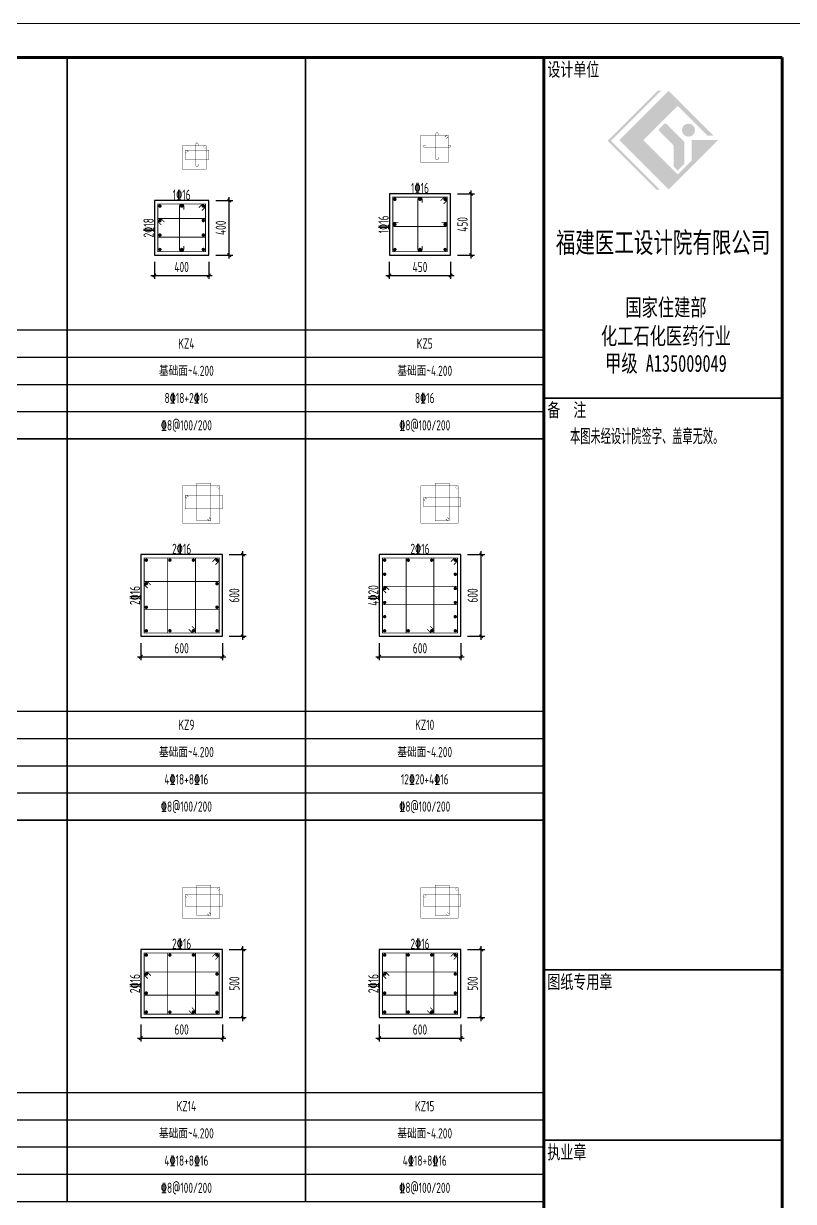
# Model space of a CAD drawing. Extents: x 3968514 to 5230306, y -516551 to -228246.
# Drawn here: x 4636472 to 4659082, y -334753 to -300153 of the extents above; entities that cross this region are included whole.
import ezdxf
from ezdxf.enums import TextEntityAlignment as Align

# ---------------------------------------------------------------- set-up
doc = ezdxf.new("R2010")
doc.units = 0
doc.header["$LTSCALE"] = 1000
doc.header["$MEASUREMENT"] = 0
for name, color, linetype, lineweight in [('COLU-DE', 7, 'Continuous', 25), ('COLU-DE-DIM', 3, 'Continuous', 25), ('COLU-YW', 7, 'Continuous', 25), ('FRAME', 3, 'Continuous', 18), ('REIN-D', 6, 'Continuous', 50), ('REIN-L', 1, 'Continuous', 50), ('TAB', 144, 'Continuous', 25), ('TAB-TEXT', 7, 'Continuous', 25)]:
    doc.layers.add(name, color=color, linetype=linetype, lineweight=lineweight)
doc.styles.add('FRAME', font='simhei.ttf', dxfattribs={"width": 0.7})
doc.styles.add('FromPkpm', font='Tssdeng.shx', dxfattribs={"width": 0.7, "bigfont": 'hztxt.shx'})
doc.dimstyles.new('Pkpm_1', dxfattribs={"dimtxt": 250, "dimasz": 100, "dimexe": 100, "dimexo": 0.0625, "dimgap": 100, "dimtad": 1, "dimdec": 0, "dimrnd": 1, "dimzin": 0, "dimdsep": 46, "dimtxsty": 'FromPkpm', "dimblk1": 'ARCHTICK', "dimblk2": 'ARCHTICK', "dimsah": 1, "dimcen": 0.09, "dimdle": 100, "dimadec": 0, "dimazin": 0, "dimtfac": 1, "dimtdec": 0, "dimtix": 1, "dimtmove": 2, "dimatfit": 1, "dimfxl": 1, "dimtolj": 1, "dimtzin": 0, "dimarcsym": 0})

# ---------------------------------------------------------------- blocks, each defined once
blk = doc.blocks.new('A$C0B803521')
at = {"layer": 'FRAME'}
h = blk.add_hatch(color=256, dxfattribs=at)
h.paths.add_polyline_path([(-21025, 90227), (-20017, 91236), (-19135, 90354), (-18955, 90354), (-20278, 91677), (-21728, 90227), (-20278, 88777), (-18828, 90227), (-19604, 90227), (-19604, 89631), (-20017, 89218)], flags=0)
edge = h.paths.add_edge_path(flags=0)
edge.add_arc((-20199, 90039), 69.1, 0, 45, ccw=False)
edge.add_line((-20130, 90039), (-20130, 89455))
edge.add_line((-20130, 89455), (-20014, 89339))
edge.add_line((-20014, 89339), (-19815, 89537))
edge.add_line((-19815, 89537), (-19815, 90148))
edge.add_arc((-19884, 90148), 69.1, 360, 405)
edge.add_line((-19835, 90197), (-20329, 90690))
edge.add_arc((-20378, 90642), 69.1, 45, 135)
edge.add_line((-20426, 90690), (-20541, 90576))
edge.add_arc((-20492, 90527), 69.1, 135, 225)
edge.add_line((-20541, 90478), (-20150, 90088))
edge = h.paths.add_edge_path(flags=0)
edge.add_arc((-19698, 90520), 192, 0, 180)
edge.add_arc((-19698, 90520), 192, 180, 360)
h.paths.add_polyline_path([(-20637, 88777), (-20539, 88777), (-21971, 90208), (-20502, 91677), (-20600, 91677), (-22068, 90208)], flags=0)
at = {"layer": 'FRAME', "lineweight": 18}
blk.add_line((-15943, 93652), (-100043, 93652), dxfattribs=at)
at = {"layer": 'FRAME', "lineweight": 140}
for p, q in [((-16943, 92652), (-97543, 92652)), ((-16943, 35252), (-16943, 92652))]:
    blk.add_line(p, q, dxfattribs=at)
at = {"layer": 'FRAME', "lineweight": 70}
blk.add_line((-23943, 92652), (-23943, 35252), dxfattribs=at)
at = {"layer": 'FRAME', "lineweight": 35}
for p, q in [((-23943, 82652), (-16943, 82652)), ((-16943, 65852), (-23943, 65852)), ((-16943, 60852), (-23943, 60852))]:
    blk.add_line(p, q, dxfattribs=at)
at = {"layer": 'FRAME', "style": 'FRAME'}
for s, insert, char_height, width, attachment_point in [('设计单位', (-23843, 92502), 400, 2368.14, 1), ('福建医工设计院有限公司', (-20443, 87187), 600, 9859.32, 5), ('国家住建部', (-20359, 85288), 500, 2944.75, 5), ('化工石化医药行业', (-20359, 84447), 500, 4781.36, 5), ('甲级 A135009049', (-20359, 83644), 500, 4439.66, 5), ('备  注', (-23843, 82502), 400, 1758.31, 1), ('{\\W0.55;本图未经设计院签字、盖章无效。}', (-23176, 81291), 400, 6834.92, 7), ('图纸专用章', (-23843, 65702), 400, 2928.14, 1), ('执业章', (-23843, 60702), 400, 3554.58, 1)]:
    blk.add_mtext(s, dxfattribs=dict(at, insert=insert, char_height=char_height, width=width, attachment_point=attachment_point))
blk = doc.blocks.new('_ArchTick')
at = {"color": 0, "linetype": 'ByBlock', "const_width": 0.4}
blk.add_lwpolyline([(-0.5, -0.5), (0.5, 0.5)], dxfattribs=at)
blk = doc.blocks.new('*D75')
at = {"layer": 'COLU-DE-DIM', "color": 0, "lineweight": -2, "transparency": 16777216}
for p, q in [((4647214, -307153), (4647214, -307653)), ((4649014, -307153), (4649014, -307653)), ((4647114, -307553), (4649114, -307553))]:
    blk.add_line(p, q, dxfattribs=at)
at = {"layer": 'Defpoints', "color": 0, "transparency": 16777216}
for p in [(4647214, -306953), (4649014, -306953), (4649014, -307553)]:
    blk.add_point(p, dxfattribs=at)
at = {"layer": 'COLU-DE-DIM', "color": 0, "lineweight": -2, "transparency": 16777216, "xscale": 100, "yscale": 100, "zscale": 100, "rotation": 180}
blk.add_blockref('_ArchTick', (4647214, -307553), dxfattribs=at)
at = {"layer": 'COLU-DE-DIM', "color": 0, "lineweight": -2, "transparency": 16777216, "xscale": 100, "yscale": 100, "zscale": 100}
blk.add_blockref('_ArchTick', (4649014, -307553), dxfattribs=at)
at = {"layer": 'COLU-DE-DIM', "color": 7, "transparency": 16777216, "insert": (4648114, -307303), "char_height": 300, "attachment_point": 5, "style": 'FromPkpm'}
blk.add_mtext('\\A1;450', dxfattribs=at)
blk = doc.blocks.new('*D74')
at = {"layer": 'COLU-DE-DIM', "color": 0, "lineweight": -2, "transparency": 16777216}
for p, q in [((4649214, -305153), (4649714, -305153)), ((4649614, -307053), (4649614, -305053)), ((4649214, -306953), (4649714, -306953))]:
    blk.add_line(p, q, dxfattribs=at)
at = {"layer": 'Defpoints', "color": 0, "transparency": 16777216}
for p in [(4649014, -305153), (4649614, -305153), (4649014, -306953)]:
    blk.add_point(p, dxfattribs=at)
at = {"layer": 'COLU-DE-DIM', "color": 0, "lineweight": -2, "transparency": 16777216, "xscale": 100, "yscale": 100, "zscale": 100}
for p, rotation in [((4649614, -305153), 90), ((4649614, -306953), 270)]:
    blk.add_blockref('_ArchTick', p, dxfattribs=dict(at, rotation=rotation))
at = {"layer": 'COLU-DE-DIM', "color": 7, "transparency": 16777216, "insert": (4649364, -306053), "char_height": 300, "attachment_point": 5, "rotation": 90, "style": 'FromPkpm'}
blk.add_mtext('\\A1;450', dxfattribs=at)
blk = doc.blocks.new('*D73')
at = {"layer": 'COLU-DE-DIM', "color": 0, "lineweight": -2, "transparency": 16777216}
for p, q in [((4640314, -307153), (4640314, -307653)), ((4641914, -307153), (4641914, -307653)), ((4640214, -307553), (4642014, -307553))]:
    blk.add_line(p, q, dxfattribs=at)
at = {"layer": 'Defpoints', "color": 0, "transparency": 16777216}
for p in [(4640314, -306953), (4641914, -306953), (4641914, -307553)]:
    blk.add_point(p, dxfattribs=at)
at = {"layer": 'COLU-DE-DIM', "color": 0, "lineweight": -2, "transparency": 16777216, "xscale": 100, "yscale": 100, "zscale": 100, "rotation": 180}
blk.add_blockref('_ArchTick', (4640314, -307553), dxfattribs=at)
at = {"layer": 'COLU-DE-DIM', "color": 0, "lineweight": -2, "transparency": 16777216, "xscale": 100, "yscale": 100, "zscale": 100}
blk.add_blockref('_ArchTick', (4641914, -307553), dxfattribs=at)
at = {"layer": 'COLU-DE-DIM', "color": 7, "transparency": 16777216, "insert": (4641114, -307303), "char_height": 300, "attachment_point": 5, "style": 'FromPkpm'}
blk.add_mtext('\\A1;400', dxfattribs=at)
blk = doc.blocks.new('*D72')
at = {"layer": 'COLU-DE-DIM', "color": 0, "lineweight": -2, "transparency": 16777216}
for p, q in [((4642114, -305353), (4642614, -305353)), ((4642514, -307053), (4642514, -305253)), ((4642114, -306953), (4642614, -306953))]:
    blk.add_line(p, q, dxfattribs=at)
at = {"layer": 'Defpoints', "color": 0, "transparency": 16777216}
for p in [(4641914, -305353), (4642514, -305353), (4641914, -306953)]:
    blk.add_point(p, dxfattribs=at)
at = {"layer": 'COLU-DE-DIM', "color": 0, "lineweight": -2, "transparency": 16777216, "xscale": 100, "yscale": 100, "zscale": 100}
for p, rotation in [((4642514, -305353), 90), ((4642514, -306953), 270)]:
    blk.add_blockref('_ArchTick', p, dxfattribs=dict(at, rotation=rotation))
at = {"layer": 'COLU-DE-DIM', "color": 7, "transparency": 16777216, "insert": (4642264, -306153), "char_height": 300, "attachment_point": 5, "rotation": 90, "style": 'FromPkpm'}
blk.add_mtext('\\A1;400', dxfattribs=at)
blk = doc.blocks.new('*D87')
at = {"layer": 'COLU-DE-DIM', "color": 0, "lineweight": -2, "transparency": 16777216}
for p, q in [((4639914, -318353), (4639914, -318853)), ((4642314, -318353), (4642314, -318853)), ((4639814, -318753), (4642414, -318753))]:
    blk.add_line(p, q, dxfattribs=at)
at = {"layer": 'Defpoints', "color": 0, "transparency": 16777216}
for p in [(4639914, -318153), (4642314, -318153), (4642314, -318753)]:
    blk.add_point(p, dxfattribs=at)
at = {"layer": 'COLU-DE-DIM', "color": 0, "lineweight": -2, "transparency": 16777216, "xscale": 100, "yscale": 100, "zscale": 100, "rotation": 180}
blk.add_blockref('_ArchTick', (4639914, -318753), dxfattribs=at)
at = {"layer": 'COLU-DE-DIM', "color": 0, "lineweight": -2, "transparency": 16777216, "xscale": 100, "yscale": 100, "zscale": 100}
blk.add_blockref('_ArchTick', (4642314, -318753), dxfattribs=at)
at = {"layer": 'COLU-DE-DIM', "color": 7, "transparency": 16777216, "insert": (4641114, -318503), "char_height": 300, "attachment_point": 5, "style": 'FromPkpm'}
blk.add_mtext('\\A1;600', dxfattribs=at)
blk = doc.blocks.new('*D86')
at = {"layer": 'COLU-DE-DIM', "color": 0, "lineweight": -2, "transparency": 16777216}
for p, q in [((4642514, -315753), (4643014, -315753)), ((4642914, -318253), (4642914, -315653)), ((4642514, -318153), (4643014, -318153))]:
    blk.add_line(p, q, dxfattribs=at)
at = {"layer": 'Defpoints', "color": 0, "transparency": 16777216}
for p in [(4642314, -315753), (4642914, -315753), (4642314, -318153)]:
    blk.add_point(p, dxfattribs=at)
at = {"layer": 'COLU-DE-DIM', "color": 0, "lineweight": -2, "transparency": 16777216, "xscale": 100, "yscale": 100, "zscale": 100}
for p, rotation in [((4642914, -315753), 90), ((4642914, -318153), 270)]:
    blk.add_blockref('_ArchTick', p, dxfattribs=dict(at, rotation=rotation))
at = {"layer": 'COLU-DE-DIM', "color": 7, "transparency": 16777216, "insert": (4642664, -316953), "char_height": 300, "attachment_point": 5, "rotation": 90, "style": 'FromPkpm'}
blk.add_mtext('\\A1;600', dxfattribs=at)
blk = doc.blocks.new('*D83')
at = {"layer": 'COLU-DE-DIM', "color": 0, "lineweight": -2, "transparency": 16777216}
for p, q in [((4639914, -329553), (4639914, -330053)), ((4642314, -329553), (4642314, -330053)), ((4639814, -329953), (4642414, -329953))]:
    blk.add_line(p, q, dxfattribs=at)
at = {"layer": 'Defpoints', "color": 0, "transparency": 16777216}
for p in [(4639914, -329353), (4642314, -329353), (4642314, -329953)]:
    blk.add_point(p, dxfattribs=at)
at = {"layer": 'COLU-DE-DIM', "color": 0, "lineweight": -2, "transparency": 16777216, "xscale": 100, "yscale": 100, "zscale": 100, "rotation": 180}
blk.add_blockref('_ArchTick', (4639914, -329953), dxfattribs=at)
at = {"layer": 'COLU-DE-DIM', "color": 0, "lineweight": -2, "transparency": 16777216, "xscale": 100, "yscale": 100, "zscale": 100}
blk.add_blockref('_ArchTick', (4642314, -329953), dxfattribs=at)
at = {"layer": 'COLU-DE-DIM', "color": 7, "transparency": 16777216, "insert": (4641114, -329703), "char_height": 300, "attachment_point": 5, "style": 'FromPkpm'}
blk.add_mtext('\\A1;600', dxfattribs=at)
blk = doc.blocks.new('*D82')
at = {"layer": 'COLU-DE-DIM', "color": 0, "lineweight": -2, "transparency": 16777216}
for p, q in [((4642914, -329453), (4642914, -327253)), ((4642514, -327353), (4643014, -327353)), ((4642514, -329353), (4643014, -329353))]:
    blk.add_line(p, q, dxfattribs=at)
at = {"layer": 'Defpoints', "color": 0, "transparency": 16777216}
for p in [(4642314, -327353), (4642914, -327353), (4642314, -329353)]:
    blk.add_point(p, dxfattribs=at)
at = {"layer": 'COLU-DE-DIM', "color": 0, "lineweight": -2, "transparency": 16777216, "xscale": 100, "yscale": 100, "zscale": 100}
for p, rotation in [((4642914, -327353), 90), ((4642914, -329353), 270)]:
    blk.add_blockref('_ArchTick', p, dxfattribs=dict(at, rotation=rotation))
at = {"layer": 'COLU-DE-DIM', "color": 7, "transparency": 16777216, "insert": (4642664, -328353), "char_height": 300, "attachment_point": 5, "rotation": 90, "style": 'FromPkpm'}
blk.add_mtext('\\A1;500', dxfattribs=at)
blk = doc.blocks.new('*D95')
at = {"layer": 'COLU-DE-DIM', "color": 0, "lineweight": -2, "transparency": 16777216}
for p, q in [((4646914, -318353), (4646914, -318853)), ((4649314, -318353), (4649314, -318853)), ((4646814, -318753), (4649414, -318753))]:
    blk.add_line(p, q, dxfattribs=at)
at = {"layer": 'Defpoints', "color": 0, "transparency": 16777216}
for p in [(4646914, -318153), (4649314, -318153), (4649314, -318753)]:
    blk.add_point(p, dxfattribs=at)
at = {"layer": 'COLU-DE-DIM', "color": 0, "lineweight": -2, "transparency": 16777216, "xscale": 100, "yscale": 100, "zscale": 100, "rotation": 180}
blk.add_blockref('_ArchTick', (4646914, -318753), dxfattribs=at)
at = {"layer": 'COLU-DE-DIM', "color": 0, "lineweight": -2, "transparency": 16777216, "xscale": 100, "yscale": 100, "zscale": 100}
blk.add_blockref('_ArchTick', (4649314, -318753), dxfattribs=at)
at = {"layer": 'COLU-DE-DIM', "color": 7, "transparency": 16777216, "insert": (4648114, -318503), "char_height": 300, "attachment_point": 5, "style": 'FromPkpm'}
blk.add_mtext('\\A1;600', dxfattribs=at)
blk = doc.blocks.new('*D94')
at = {"layer": 'COLU-DE-DIM', "color": 0, "lineweight": -2, "transparency": 16777216}
for p, q in [((4649514, -315753), (4650014, -315753)), ((4649914, -318253), (4649914, -315653)), ((4649514, -318153), (4650014, -318153))]:
    blk.add_line(p, q, dxfattribs=at)
at = {"layer": 'Defpoints', "color": 0, "transparency": 16777216}
for p in [(4649314, -315753), (4649914, -315753), (4649314, -318153)]:
    blk.add_point(p, dxfattribs=at)
at = {"layer": 'COLU-DE-DIM', "color": 0, "lineweight": -2, "transparency": 16777216, "xscale": 100, "yscale": 100, "zscale": 100}
for p, rotation in [((4649914, -315753), 90), ((4649914, -318153), 270)]:
    blk.add_blockref('_ArchTick', p, dxfattribs=dict(at, rotation=rotation))
at = {"layer": 'COLU-DE-DIM', "color": 7, "transparency": 16777216, "insert": (4649664, -316953), "char_height": 300, "attachment_point": 5, "rotation": 90, "style": 'FromPkpm'}
blk.add_mtext('\\A1;600', dxfattribs=at)
blk = doc.blocks.new('*D103')
at = {"layer": 'COLU-DE-DIM', "color": 0, "lineweight": -2, "transparency": 16777216}
for p, q in [((4646914, -329553), (4646914, -330053)), ((4649314, -329553), (4649314, -330053)), ((4646814, -329953), (4649414, -329953))]:
    blk.add_line(p, q, dxfattribs=at)
at = {"layer": 'Defpoints', "color": 0, "transparency": 16777216}
for p in [(4646914, -329353), (4649314, -329353), (4649314, -329953)]:
    blk.add_point(p, dxfattribs=at)
at = {"layer": 'COLU-DE-DIM', "color": 0, "lineweight": -2, "transparency": 16777216, "xscale": 100, "yscale": 100, "zscale": 100, "rotation": 180}
blk.add_blockref('_ArchTick', (4646914, -329953), dxfattribs=at)
at = {"layer": 'COLU-DE-DIM', "color": 0, "lineweight": -2, "transparency": 16777216, "xscale": 100, "yscale": 100, "zscale": 100}
blk.add_blockref('_ArchTick', (4649314, -329953), dxfattribs=at)
at = {"layer": 'COLU-DE-DIM', "color": 7, "transparency": 16777216, "insert": (4648114, -329703), "char_height": 300, "attachment_point": 5, "style": 'FromPkpm'}
blk.add_mtext('\\A1;600', dxfattribs=at)
blk = doc.blocks.new('*D102')
at = {"layer": 'COLU-DE-DIM', "color": 0, "lineweight": -2, "transparency": 16777216}
for p, q in [((4649914, -329453), (4649914, -327253)), ((4649514, -327353), (4650014, -327353)), ((4649514, -329353), (4650014, -329353))]:
    blk.add_line(p, q, dxfattribs=at)
at = {"layer": 'Defpoints', "color": 0, "transparency": 16777216}
for p in [(4649314, -327353), (4649914, -327353), (4649314, -329353)]:
    blk.add_point(p, dxfattribs=at)
at = {"layer": 'COLU-DE-DIM', "color": 0, "lineweight": -2, "transparency": 16777216, "xscale": 100, "yscale": 100, "zscale": 100}
for p, rotation in [((4649914, -327353), 90), ((4649914, -329353), 270)]:
    blk.add_blockref('_ArchTick', p, dxfattribs=dict(at, rotation=rotation))
at = {"layer": 'COLU-DE-DIM', "color": 7, "transparency": 16777216, "insert": (4649664, -328353), "char_height": 300, "attachment_point": 5, "rotation": 90, "style": 'FromPkpm'}
blk.add_mtext('\\A1;500', dxfattribs=at)

msp = doc.modelspace()

# ---------------------------------------------------------------- linework, layer by layer
at = {"layer": 'COLU-DE'}
for points in [[(4647214.24624, -306953.30351), (4649014.24624, -306953.30351), (4649014.24624, -305153.30351), (4647214.24624, -305153.30351)], [(4640314.24624, -306953.30351), (4641914.24624, -306953.30351), (4641914.24624, -305353.30351), (4640314.24624, -305353.30351)], [(4639914.24624, -318153.30351), (4642314.24624, -318153.30351), (4642314.24624, -315753.30351), (4639914.24624, -315753.30351)], [(4646914.24624, -318153.30351), (4649314.24624, -318153.30351), (4649314.24624, -315753.30351), (4646914.24624, -315753.30351)], [(4639914.24624, -329353.30253), (4642314.24624, -329353.30253), (4642314.24624, -327353.30253), (4639914.24624, -327353.30253)], [(4646914.24624, -329353.30253), (4649314.24624, -329353.30253), (4649314.24624, -327353.30253), (4646914.24624, -327353.30253)]]:
    msp.add_lwpolyline(points, close=True, dxfattribs=at)
at = {"layer": 'REIN-D', "const_width": 50}
for points in [[(4640501.74624, -305515.80351, 1), (4640451.74624, -305515.80351, 1)], [(4641139.24624, -305515.80351, 1), (4641089.24624, -305515.80351, 1)], [(4641776.74624, -305515.80351, 1), (4641726.74624, -305515.80351, 1)], [(4647401.74624, -305315.80351, 1), (4647351.74624, -305315.80351, 1)], [(4648139.24624, -305315.80351, 1), (4648089.24624, -305315.80351, 1)], [(4648876.74624, -305315.80351, 1), (4648826.74624, -305315.80351, 1)], [(4640501.74624, -305940.80351, 1), (4640451.74624, -305940.80351, 1)], [(4641776.74624, -305940.80351, 1), (4641726.74624, -305940.80351, 1)], [(4647401.74624, -306053.30351, 1), (4647351.74624, -306053.30351, 1)], [(4648876.74624, -306053.30351, 1), (4648826.74624, -306053.30351, 1)], [(4640501.74624, -306365.80351, 1), (4640451.74624, -306365.80351, 1)], [(4641776.74624, -306365.80351, 1), (4641726.74624, -306365.80351, 1)], [(4640501.74624, -306790.80351, 1), (4640451.74624, -306790.80351, 1)], [(4641139.24624, -306790.80351, 1), (4641089.24624, -306790.80351, 1)], [(4641776.74624, -306790.80351, 1), (4641726.74624, -306790.80351, 1)], [(4647401.74624, -306790.80351, 1), (4647351.74624, -306790.80351, 1)], [(4648139.24624, -306790.80351, 1), (4648089.24624, -306790.80351, 1)], [(4648876.74624, -306790.80351, 1), (4648826.74624, -306790.80351, 1)], [(4640101.74624, -315915.80351, 1), (4640051.74624, -315915.80351, 1)], [(4640793.41421, -315915.80351, 1), (4640743.41421, -315915.80351, 1)], [(4641485.07827, -315915.80351, 1), (4641435.07827, -315915.80351, 1)], [(4642176.74624, -315915.80351, 1), (4642126.74624, -315915.80351, 1)], [(4647101.74624, -315915.80351, 1), (4647051.74624, -315915.80351, 1)], [(4647793.41421, -315915.80351, 1), (4647743.41421, -315915.80351, 1)], [(4648485.07827, -315915.80351, 1), (4648435.07827, -315915.80351, 1)], [(4649176.74624, -315915.80351, 1), (4649126.74624, -315915.80351, 1)], [(4640101.74624, -316607.4705, 1), (4640051.74624, -316607.4705, 1)], [(4642176.74624, -316607.4705, 1), (4642126.74624, -316607.4705, 1)], [(4647101.74624, -316330.80351, 1), (4647051.74624, -316330.80351, 1)], [(4649176.74624, -316330.80351, 1), (4649126.74624, -316330.80351, 1)], [(4647101.74624, -316745.80351, 1), (4647051.74624, -316745.80351, 1)], [(4649176.74624, -316745.80351, 1), (4649126.74624, -316745.80351, 1)], [(4640101.74624, -317299.13652, 1), (4640051.74624, -317299.13652, 1)], [(4642176.74624, -317299.13652, 1), (4642126.74624, -317299.13652, 1)], [(4647101.74624, -317160.80351, 1), (4647051.74624, -317160.80351, 1)], [(4649176.74624, -317160.80351, 1), (4649126.74624, -317160.80351, 1)], [(4647101.74624, -317575.80351, 1), (4647051.74624, -317575.80351, 1)], [(4649176.74624, -317575.80351, 1), (4649126.74624, -317575.80351, 1)], [(4640101.74624, -317990.80351, 1), (4640051.74624, -317990.80351, 1)], [(4640793.41421, -317990.80351, 1), (4640743.41421, -317990.80351, 1)], [(4641485.07827, -317990.80351, 1), (4641435.07827, -317990.80351, 1)], [(4642176.74624, -317990.80351, 1), (4642126.74624, -317990.80351, 1)], [(4647101.74624, -317990.80351, 1), (4647051.74624, -317990.80351, 1)], [(4647793.41421, -317990.80351, 1), (4647743.41421, -317990.80351, 1)], [(4648485.07827, -317990.80351, 1), (4648435.07827, -317990.80351, 1)], [(4649176.74624, -317990.80351, 1), (4649126.74624, -317990.80351, 1)], [(4640101.74624, -327515.80253, 1), (4640051.74624, -327515.80253, 1)], [(4640793.41299, -327515.80253, 1), (4640743.41299, -327515.80253, 1)], [(4641485.07949, -327515.80253, 1), (4641435.07949, -327515.80253, 1)], [(4642176.74624, -327515.80253, 1), (4642126.74624, -327515.80253, 1)], [(4647101.74624, -327515.80253, 1), (4647051.74624, -327515.80253, 1)], [(4647793.41323, -327515.80253, 1), (4647743.41323, -327515.80253, 1)], [(4648485.07925, -327515.80253, 1), (4648435.07925, -327515.80253, 1)], [(4649176.74624, -327515.80253, 1), (4649126.74624, -327515.80253, 1)], [(4640101.74624, -328074.13652, 1), (4640051.74624, -328074.13652, 1)], [(4642176.74624, -328074.13652, 1), (4642126.74624, -328074.13652, 1)], [(4647101.74624, -328074.13652, 1), (4647051.74624, -328074.13652, 1)], [(4649176.74624, -328074.13652, 1), (4649126.74624, -328074.13652, 1)], [(4640101.74624, -328632.46855, 1), (4640051.74624, -328632.46855, 1)], [(4642176.74624, -328632.46855, 1), (4642126.74624, -328632.46855, 1)], [(4647101.74624, -328632.46855, 1), (4647051.74624, -328632.46855, 1)], [(4649176.74624, -328632.46855, 1), (4649126.74624, -328632.46855, 1)], [(4640101.74624, -329190.80253, 1), (4640051.74624, -329190.80253, 1)], [(4640793.41299, -329190.80253, 1), (4640743.41299, -329190.80253, 1)], [(4641485.07949, -329190.80253, 1), (4641435.07949, -329190.80253, 1)], [(4642176.74624, -329190.80253, 1), (4642126.74624, -329190.80253, 1)], [(4647101.74624, -329190.80253, 1), (4647051.74624, -329190.80253, 1)], [(4647793.41323, -329190.80253, 1), (4647743.41323, -329190.80253, 1)], [(4648485.07925, -329190.80253, 1), (4648435.07925, -329190.80253, 1)], [(4649176.74624, -329190.80253, 1), (4649126.74624, -329190.80253, 1)]]:
    msp.add_lwpolyline(points, format="xyb", close=True, dxfattribs=at)
at = {"layer": 'REIN-L'}
for points, const_width in [([(4648886.25405, -303530.48906), (4648939.24624, -303477.49784), (4648939.24624, -303433.30351), (4648139.24624, -303433.30351), (4648139.24624, -304233.30351), (4648939.24624, -304233.30351), (4648939.24624, -303433.30351), (4648895.05288, -303433.30351), (4648842.06069, -303486.29472)], 10), ([(4641786.25503, -303830.48906), (4641839.24624, -303777.49784), (4641839.24624, -303733.30351), (4641139.24624, -303733.30351), (4641139.24624, -304433.30351), (4641839.24624, -304433.30351), (4641839.24624, -303733.30351), (4641795.0519, -303733.30351), (4641742.06069, -303786.29472)], 10), ([(4641708.26382, -305647.6746), (4641814.24624, -305541.69218), (4641814.24624, -305453.30351), (4640414.24624, -305453.30351), (4640414.24624, -306853.30351), (4641814.24624, -306853.30351), (4641814.24624, -305453.30351), (4641725.85757, -305453.30351), (4641619.87515, -305559.28593)], 25), ([(4648808.26382, -305447.6746), (4648914.24624, -305341.69218), (4648914.24624, -305253.30351), (4647314.24624, -305253.30351), (4647314.24624, -306853.30351), (4648914.24624, -306853.30351), (4648914.24624, -305253.30351), (4648825.85757, -305253.30351), (4648719.87515, -305359.28593)], 25), ([(4642186.25405, -313830.48906), (4642239.24624, -313777.49784), (4642239.24624, -313733.30351), (4641139.24624, -313733.30351), (4641139.24624, -314833.30351), (4642239.24624, -314833.30351), (4642239.24624, -313733.30351), (4642195.05093, -313733.30351), (4642142.05874, -313786.29472)], 10), ([(4649186.25405, -313830.48906), (4649239.24624, -313777.49784), (4649239.24624, -313733.30351), (4648139.24624, -313733.30351), (4648139.24624, -314833.30351), (4649239.24624, -314833.30351), (4649239.24624, -313733.30351), (4649195.05093, -313733.30351), (4649142.05874, -313786.29472)], 10), ([(4642108.26186, -316047.6746), (4642214.24624, -315941.69218), (4642214.24624, -315853.30351), (4640014.24624, -315853.30351), (4640014.24624, -318053.30351), (4642214.24624, -318053.30351), (4642214.24624, -315853.30351), (4642125.85952, -315853.30351), (4642019.87515, -315959.28593)], 25), ([(4649108.26186, -316047.6746), (4649214.24624, -315941.69218), (4649214.24624, -315853.30351), (4647014.24624, -315853.30351), (4647014.24624, -318053.30351), (4649214.24624, -318053.30351), (4649214.24624, -315853.30351), (4649125.85952, -315853.30351), (4649019.87515, -315959.28593)], 25), ([(4642186.25503, -325630.48808), (4642239.24624, -325577.49589), (4642239.24624, -325533.30253), (4641139.24624, -325533.30253), (4641139.24624, -326433.30253), (4642239.24624, -326433.30253), (4642239.24624, -325533.30253), (4642195.0519, -325533.30253), (4642142.06069, -325586.29472)], 10), ([(4649186.25503, -325630.48808), (4649239.24624, -325577.49589), (4649239.24624, -325533.30253), (4648139.24624, -325533.30253), (4648139.24624, -326433.30253), (4649239.24624, -326433.30253), (4649239.24624, -325533.30253), (4649195.0519, -325533.30253), (4649142.06069, -325586.29472)], 10), ([(4642108.26333, -327647.67363), (4642214.24624, -327541.6912), (4642214.24624, -327453.30253), (4640014.24624, -327453.30253), (4640014.24624, -329253.30253), (4642214.24624, -329253.30253), (4642214.24624, -327453.30253), (4642125.85806, -327453.30253), (4642019.87515, -327559.28495)], 25), ([(4649108.26382, -327647.67363), (4649214.24624, -327541.6912), (4649214.24624, -327453.30253), (4647014.24624, -327453.30253), (4647014.24624, -329253.30253), (4649214.24624, -329253.30253), (4649214.24624, -327453.30253), (4649125.85757, -327453.30253), (4649019.87515, -327559.28495)], 25)]:
    msp.add_lwpolyline(points, dxfattribs=dict(at, const_width=const_width))
at = {"layer": 'REIN-L', "color": 6}
for points, const_width in [([(4648645.49624, -303439.55351), (4648645.49624, -303389.55351, 0.4142136058), (4648614.24624, -303358.30351, 0.4142136058), (4648582.99624, -303389.55351), (4648582.99624, -304127.05351, 0.4142136058), (4648614.24624, -304158.30351, 0.4142134332), (4648645.49624, -304127.05351), (4648645.49624, -304077.05351)], 10), ([(4641595.49624, -303739.55351), (4641595.49624, -303689.55351, 0.4142136058), (4641564.24624, -303658.30351, 0.4142136058), (4641532.99624, -303689.55351), (4641532.99624, -304327.05351, 0.4142136058), (4641564.24624, -304358.30351, 0.4142134332), (4641595.49624, -304327.05351), (4641595.49624, -304277.05351)], 10), ([(4648295.49624, -303727.05351), (4648245.49624, -303727.05351, 0.4142135195), (4648214.24624, -303758.30351, 0.4142136058), (4648245.49624, -303789.55351), (4648982.99624, -303789.55351, 0.4142136058), (4649014.24624, -303758.30351, 0.4142134332), (4648982.99624, -303727.05351), (4648932.99624, -303727.05351)], 10), ([(4641176.74624, -305615.80351), (4641176.74624, -305515.80351, 0.4142136058), (4641114.24624, -305453.30351, 0.4142136058), (4641051.74624, -305515.80351), (4641051.74624, -306790.80351, 0.4142136058), (4641114.24624, -306853.30351, 0.4142134332), (4641176.74624, -306790.80351), (4641176.74624, -306690.80351)], 25), ([(4648176.74624, -305415.80351), (4648176.74624, -305315.80351, 0.4142136058), (4648114.24624, -305253.30351, 0.4142136058), (4648051.74624, -305315.80351), (4648051.74624, -306790.80351, 0.4142136058), (4648114.24624, -306853.30351, 0.4142134332), (4648176.74624, -306790.80351), (4648176.74624, -306690.80351)], 25), ([(4647476.74624, -305990.80351), (4647376.74624, -305990.80351, 0.4142135195), (4647314.24624, -306053.30351, 0.4142136058), (4647376.74624, -306115.80351), (4648851.74624, -306115.80351, 0.4142136058), (4648914.24624, -306053.30351, 0.4142134332), (4648851.74624, -305990.80351), (4648751.74624, -305990.80351)], 25)]:
    msp.add_lwpolyline(points, format="xyb", dxfattribs=dict(at, const_width=const_width))
for points, const_width in [([(4641311.43179, -303923.79472), (4641258.44058, -303870.80351), (4641214.24624, -303870.80351), (4641214.24624, -304145.80351), (4641914.24624, -304145.80351), (4641914.24624, -303870.80351), (4641214.24624, -303870.80351), (4641214.24624, -303914.99784), (4641267.23745, -303967.98906)], 10), ([(4640608.61733, -305984.28593), (4640502.63491, -305878.30351), (4640414.24624, -305878.30351), (4640414.24624, -306428.30351), (4641814.24624, -306428.30351), (4641814.24624, -305878.30351), (4640414.24624, -305878.30351), (4640414.24624, -305966.69218), (4640520.22866, -306072.6746)], 25), ([(4641871.22671, -314705.3123), (4641924.2189, -314758.30351), (4641968.41421, -314758.30351), (4641968.41421, -313658.30351), (4641560.07827, -313658.30351), (4641560.07827, -314758.30351), (4641968.41421, -314758.30351), (4641968.41421, -314714.10917), (4641915.42202, -314661.11796)], 10), ([(4648871.22671, -314705.3123), (4648924.2189, -314758.30351), (4648968.41421, -314758.30351), (4648968.41421, -313658.30351), (4648560.07827, -313658.30351), (4648560.07827, -314758.30351), (4648968.41421, -314758.30351), (4648968.41421, -314714.10917), (4648915.42202, -314661.11796)], 10), ([(4641311.43374, -314057.12822), (4641258.44155, -314004.13652), (4641214.24624, -314004.13652), (4641214.24624, -314412.4705), (4642314.24624, -314412.4705), (4642314.24624, -314004.13652), (4641214.24624, -314004.13652), (4641214.24624, -314048.33085), (4641267.23843, -314101.32206)], 10), ([(4648311.43374, -314126.29472), (4648258.44155, -314073.30351), (4648214.24624, -314073.30351), (4648214.24624, -314343.30351), (4649314.24624, -314343.30351), (4649314.24624, -314073.30351), (4648214.24624, -314073.30351), (4648214.24624, -314117.49784), (4648267.23843, -314170.48906)], 10), ([(4641328.20718, -317947.32109), (4641434.19155, -318053.30351), (4641522.57827, -318053.30351), (4641522.57827, -315853.30351), (4640705.91421, -315853.30351), (4640705.91421, -318053.30351), (4641522.57827, -318053.30351), (4641522.57827, -317964.91484), (4641416.5978, -317858.93242)], 25), ([(4648328.20718, -317947.32109), (4648434.19155, -318053.30351), (4648522.57827, -318053.30351), (4648522.57827, -315853.30351), (4647705.91421, -315853.30351), (4647705.91421, -318053.30351), (4648522.57827, -318053.30351), (4648522.57827, -317964.91484), (4648416.5978, -317858.93242)], 25), ([(4640208.61733, -316650.95292), (4640102.63296, -316544.9705), (4640014.24624, -316544.9705), (4640014.24624, -317361.63652), (4642214.24624, -317361.63652), (4642214.24624, -316544.9705), (4640014.24624, -316544.9705), (4640014.24624, -316633.3582), (4640120.23061, -316739.34159)], 25), ([(4647208.61733, -316789.28593), (4647102.63296, -316683.30351), (4647014.24624, -316683.30351), (4647014.24624, -317223.30351), (4649214.24624, -317223.30351), (4649214.24624, -316683.30351), (4647014.24624, -316683.30351), (4647014.24624, -316771.69218), (4647120.23061, -316877.6746)], 25), ([(4641871.2272, -326305.31034), (4641924.2189, -326358.30253), (4641968.41274, -326358.30253), (4641968.41274, -325458.30253), (4641560.07949, -325458.30253), (4641560.07949, -326358.30253), (4641968.41274, -326358.30253), (4641968.41274, -326314.10917), (4641915.42153, -326261.11699)], 10), ([(4648871.22768, -326305.31034), (4648924.2189, -326358.30253), (4648968.41323, -326358.30253), (4648968.41323, -325458.30253), (4648560.07925, -325458.30253), (4648560.07925, -326358.30253), (4648968.41323, -326358.30253), (4648968.41323, -326314.10917), (4648915.42202, -326261.11699)], 10), ([(4641311.43179, -325790.46074), (4641258.44033, -325737.46855), (4641214.24624, -325737.46855), (4641214.24624, -326079.13652), (4642314.24624, -326079.13652), (4642314.24624, -325737.46855), (4641214.24624, -325737.46855), (4641214.24624, -325781.66386), (4641267.23769, -325834.65409)], 10), ([(4648311.43179, -325790.46074), (4648258.44058, -325737.46855), (4648214.24624, -325737.46855), (4648214.24624, -326079.13652), (4649314.24624, -326079.13652), (4649314.24624, -325737.46855), (4648214.24624, -325737.46855), (4648214.24624, -325781.66386), (4648267.23745, -325834.65409)], 10), ([(4641328.2084, -329147.32011), (4641434.19131, -329253.30253), (4641522.57949, -329253.30253), (4641522.57949, -327453.30253), (4640705.91299, -327453.30253), (4640705.91299, -329253.30253), (4641522.57949, -329253.30253), (4641522.57949, -329164.91386), (4641416.59683, -329058.93144)], 25), ([(4648328.20815, -329147.32011), (4648434.19155, -329253.30253), (4648522.57925, -329253.30253), (4648522.57925, -327453.30253), (4647705.91323, -327453.30253), (4647705.91323, -329253.30253), (4648522.57925, -329253.30253), (4648522.57925, -329164.91386), (4648416.59683, -329058.93144)], 25), ([(4640208.61733, -328117.61894), (4640102.63442, -328011.63652), (4640014.24624, -328011.63652), (4640014.24624, -328694.96855), (4642214.24624, -328694.96855), (4642214.24624, -328011.63652), (4640014.24624, -328011.63652), (4640014.24624, -328100.02324), (4640120.22915, -328206.00761)], 25), ([(4647208.61733, -328117.61894), (4647102.63491, -328011.63652), (4647014.24624, -328011.63652), (4647014.24624, -328694.96855), (4649214.24624, -328694.96855), (4649214.24624, -328011.63652), (4647014.24624, -328011.63652), (4647014.24624, -328100.02324), (4647120.22866, -328206.00761)], 25)]:
    msp.add_lwpolyline(points, dxfattribs=dict(at, const_width=const_width))
at = {"layer": 'TAB'}
for p, q in [((4630754.24624, -309153.30351), (4637754.24624, -309153.30351)), ((4637754.24624, -309153.30351), (4644754.24624, -309153.30351)), ((4644754.24624, -309153.30351), (4651754.24624, -309153.30351)), ((4630754.24624, -309953.30351), (4637754.24624, -309953.30351)), ((4637754.24624, -309953.30351), (4644754.24624, -309953.30351)), ((4644754.24624, -309953.30351), (4651754.24624, -309953.30351)), ((4630754.24624, -310753.30351), (4637754.24624, -310753.30351)), ((4637754.24624, -310753.30351), (4644754.24624, -310753.30351)), ((4644754.24624, -310753.30351), (4651754.24624, -310753.30351)), ((4630754.24624, -311553.30351), (4637754.24624, -311553.30351)), ((4637754.24624, -311553.30351), (4644754.24624, -311553.30351)), ((4644754.24624, -311553.30351), (4651754.24624, -311553.30351)), ((4630754.24624, -320353.30351), (4637754.24624, -320353.30351)), ((4637754.24624, -320353.30351), (4644754.24624, -320353.30351)), ((4644754.24624, -320353.30351), (4651754.24624, -320353.30351)), ((4630754.24624, -321153.30351), (4637754.24624, -321153.30351)), ((4637754.24624, -321153.30351), (4644754.24624, -321153.30351)), ((4644754.24624, -321153.30351), (4651754.24624, -321153.30351)), ((4630754.24624, -321953.30351), (4637754.24624, -321953.30351)), ((4637754.24624, -321953.30351), (4644754.24624, -321953.30351)), ((4644754.24624, -321953.30351), (4651754.24624, -321953.30351)), ((4630754.24624, -322753.30351), (4637754.24624, -322753.30351)), ((4637754.24624, -322753.30351), (4644754.24624, -322753.30351)), ((4644754.24624, -322753.30351), (4651754.24624, -322753.30351)), ((4630754.24624, -331553.30253), (4637754.24624, -331553.30253)), ((4637754.24624, -331553.30253), (4644754.24624, -331553.30253)), ((4644754.24624, -331553.30253), (4651754.24624, -331553.30253)), ((4630754.24624, -332353.30253), (4637754.24624, -332353.30253)), ((4637754.24624, -332353.30253), (4644754.24624, -332353.30253)), ((4644754.24624, -332353.30253), (4651754.24624, -332353.30253)), ((4630754.24624, -333153.30253), (4637754.24624, -333153.30253)), ((4637754.24624, -333153.30253), (4644754.24624, -333153.30253)), ((4644754.24624, -333153.30253), (4651754.24624, -333153.30253)), ((4630754.24624, -333953.30253), (4637754.24624, -333953.30253)), ((4637754.24624, -333953.30253), (4644754.24624, -333953.30253)), ((4644754.24624, -333953.30253), (4651754.24624, -333953.30253))]:
    msp.add_line(p, q, dxfattribs=at)
for points in [[(4637754.24624, -301153.30351), (4630754.24624, -301153.30351), (4630754.24624, -312353.30351), (4637754.24624, -312353.30351)], [(4644754.24624, -301153.30351), (4637754.24624, -301153.30351), (4637754.24624, -312353.30351), (4644754.24624, -312353.30351)], [(4651754.24624, -301153.30351), (4644754.24624, -301153.30351), (4644754.24624, -312353.30351), (4651754.24624, -312353.30351)], [(4637754.24624, -312353.30351), (4630754.24624, -312353.30351), (4630754.24624, -323553.30351), (4637754.24624, -323553.30351)], [(4644754.24624, -312353.30351), (4637754.24624, -312353.30351), (4637754.24624, -323553.30351), (4644754.24624, -323553.30351)], [(4651754.24624, -312353.30351), (4644754.24624, -312353.30351), (4644754.24624, -323553.30351), (4651754.24624, -323553.30351)], [(4637754.24624, -323553.30351), (4630754.24624, -323553.30351), (4630754.24624, -334753.30253), (4637754.24624, -334753.30253)], [(4644754.24624, -323553.30351), (4637754.24624, -323553.30351), (4637754.24624, -334753.30253), (4644754.24624, -334753.30253)], [(4651754.24624, -323553.30351), (4644754.24624, -323553.30351), (4644754.24624, -334753.30253), (4651754.24624, -334753.30253)]]:
    msp.add_lwpolyline(points, close=True, dxfattribs=at)

# ---------------------------------------------------------------- block references
msp.add_blockref('A$C0B803521', (4675697.36617, -393805.3043))

# ---------------------------------------------------------------- texts
at = {"layer": 'COLU-YW', "style": 'FromPkpm', "width": 0.7}
for s, p in [('1%%13216', (4641114.24624, -305333.30351)), ('1%%13216', (4648114.24624, -305133.30351)), ('2%%13216', (4641114.24624, -315733.30351)), ('2%%13216', (4648114.24624, -315733.30351)), ('2%%13216', (4641114.24624, -327333.30253)), ('2%%13216', (4648114.24624, -327333.30253))]:
    msp.add_text(s, height=300, dxfattribs=at).set_placement(p, align=Align.CENTER)
for s, p in [('1%%13216', (4647194.24624, -306053.30351)), ('2%%13218', (4640294.24624, -306153.30351)), ('2%%13216', (4639894.24624, -316953.30351)), ('4%%13220', (4646894.24624, -316953.30351)), ('2%%13216', (4639894.24624, -328353.30253)), ('2%%13216', (4646894.24624, -328353.30253))]:
    msp.add_text(s, height=300, rotation=90, dxfattribs=at).set_placement(p, align=Align.CENTER)
at = {"layer": 'TAB-TEXT', "style": 'FromPkpm', "width": 0.7}
for s, p in [('KZ4', (4641254.24624, -309553.30351)), ('KZ5', (4648254.24624, -309553.30351)), ('基础面~4.200', (4641254.24624, -310353.30351)), ('基础面~4.200', (4648254.24624, -310353.30351)), ('8%%13218+2%%13216', (4641254.24624, -311153.30351)), ('8%%13216', (4648254.24624, -311153.30351)), ('%%1328@100/200', (4641254.24624, -311953.30351)), ('%%1328@100/200', (4648254.24624, -311953.30351)), ('KZ9', (4641254.24624, -320753.30351)), ('KZ10', (4648254.24624, -320753.30351)), ('基础面~4.200', (4641254.24624, -321553.30351)), ('基础面~4.200', (4648254.24624, -321553.30351)), ('4%%13218+8%%13216', (4641254.24624, -322353.30351)), ('12%%13220+4%%13216', (4648254.24624, -322353.30351)), ('%%1328@100/200', (4641254.24624, -323153.30351)), ('%%1328@100/200', (4648254.24624, -323153.30351)), ('KZ14', (4641254.24624, -331953.30253)), ('KZ15', (4648254.24624, -331953.30253)), ('基础面~4.200', (4641254.24624, -332753.30253)), ('基础面~4.200', (4648254.24624, -332753.30253)), ('4%%13218+8%%13216', (4641254.24624, -333553.30253)), ('4%%13218+8%%13216', (4648254.24624, -333553.30253)), ('%%1328@100/200', (4641254.24624, -334353.30253)), ('%%1328@100/200', (4648254.24624, -334353.30253))]:
    msp.add_text(s, height=300, dxfattribs=at).set_placement(p, align=Align.MIDDLE_CENTER)

# ---------------------------------------------------------------- dimensions: what is measured, and where the dimension line sits
at = {"layer": 'COLU-DE-DIM'}
for p1, p2, picture, middle in [((4649014.24624, -306953.30351), (4649014.24624, -305153.30351), '*D74', (4649364.24624, -306053.30351)), ((4641914.24624, -306953.30351), (4641914.24624, -305353.30351), '*D72', (4642264.24624, -306153.30351)), ((4640314.24624, -306953.30351), (4641914.24624, -306953.30351), '*D73', (4641114.24624, -307303.30351)), ((4647214.24624, -306953.30351), (4649014.24624, -306953.30351), '*D75', (4648114.24624, -307303.30351)), ((4642314.24624, -318153.30351), (4642314.24624, -315753.30351), '*D86', (4642664.24624, -316953.30351)), ((4649314.24624, -318153.30351), (4649314.24624, -315753.30351), '*D94', (4649664.24624, -316953.30351)), ((4639914.24624, -318153.30351), (4642314.24624, -318153.30351), '*D87', (4641114.24624, -318503.30351)), ((4646914.24624, -318153.30351), (4649314.24624, -318153.30351), '*D95', (4648114.24624, -318503.30351)), ((4642314.24624, -329353.30253), (4642314.24624, -327353.30253), '*D82', (4642664.24624, -328353.30253)), ((4649314.24624, -329353.30253), (4649314.24624, -327353.30253), '*D102', (4649664.24624, -328353.30253)), ((4639914.24624, -329353.30253), (4642314.24624, -329353.30253), '*D83', (4641114.24624, -329703.30253)), ((4646914.24624, -329353.30253), (4649314.24624, -329353.30253), '*D103', (4648114.24624, -329703.30253))]:
    dim = msp.add_aligned_dim(p1=p1, p2=p2, distance=-600, dimstyle='Pkpm_1', override={"dimscale": 1, "dimtxt": 300, "dimasz": 100, "dimexe": 100, "dimexo": 200, "dimtad": 1, "dimjust": 0, "dimtih": 0, "dimtoh": 0, "dimlfac": 0.25, "dimdle": 100, "dimclrt": 7, "dimtix": 1, "dimtmove": 2, "dimatfit": 3}, dxfattribs=at)
    dim.commit()
    dim.dimension.update_dxf_attribs({"geometry": picture, "text_midpoint": middle})

doc.saveas('drawing.dxf')
